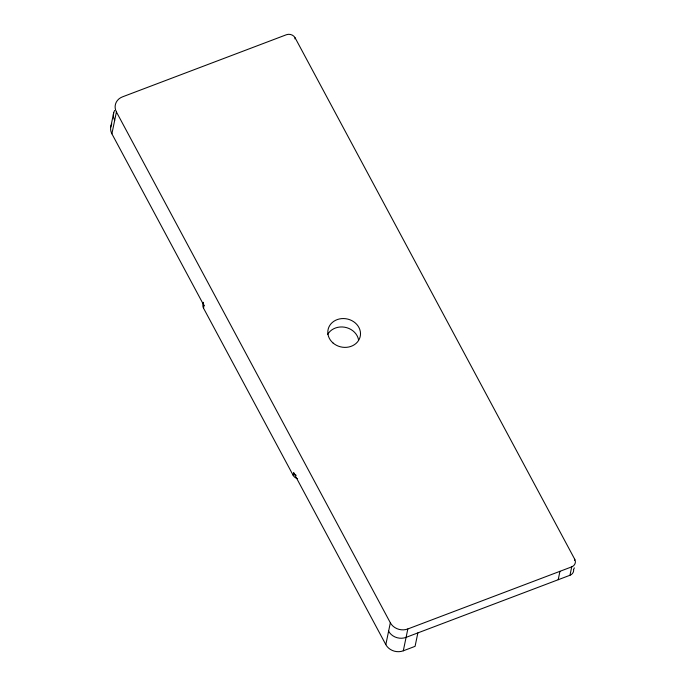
<?xml version="1.0" encoding="UTF-8"?>
<svg xmlns="http://www.w3.org/2000/svg" width="686" height="686" viewBox="0 0 686 686"><rect width="100%" height="100%" fill="white"/><g stroke="black" fill="none" stroke-linecap="round" stroke-linejoin="round"><path stroke-width="1.03" d="M110.695 127.244L113.722 112.65M297.57 478.648A6.577 5.737 11.7 0 1 293.171 475.338L203.502 308.117L204.025 305.596L111.895 133.796L116.423 111.955A13.145 11.465 11.7 0 1 122.485 96.855L286.379 34.746A6.577 5.737 11.7 0 1 295.126 37.841L574.757 559.304L574.534 560.359M294.903 38.888L295.126 37.841M293.171 475.338L293.694 472.817A6.577 5.737 11.7 0 0 296.215 475.372M417.86 632.904L415.073 646.341L403.299 650.808A13.145 11.465 11.7 0 1 385.824 644.626L390.343 622.785L116.423 111.955M403.299 650.808L407.827 628.968L571.721 566.859A6.577 5.737 11.7 0 0 574.757 559.304M558.207 579.721L559.947 571.318M388.61 631.18A13.145 11.465 11.7 0 0 406.086 637.363L569.98 575.262L571.721 566.859M574.053 568.883L574.268 567.837M293.694 472.817L385.824 644.626M573.573 569.26A6.577 5.737 11.7 0 1 569.98 575.262M111.895 133.796A13.145 11.465 11.7 0 1 111.818 123.883M114.682 120.359A13.145 11.465 11.7 0 1 114.605 110.446M407.827 628.968A13.145 11.465 11.7 0 1 390.343 622.785M327.608 334.554A16.438 14.329 11.7 0 1 344.578 327.196A16.438 14.329 11.7 0 1 358.529 339.673M204.025 305.596A6.577 5.737 11.7 0 1 203.425 302.32M203.502 308.117A6.577 5.737 11.7 0 1 203.468 303.161M332.967 342.931A16.438 14.329 11.7 0 0 360.081 337.023A16.438 14.329 11.7 0 0 339.441 318.956A16.438 14.329 11.7 0 0 332.967 342.931"/></g></svg>
